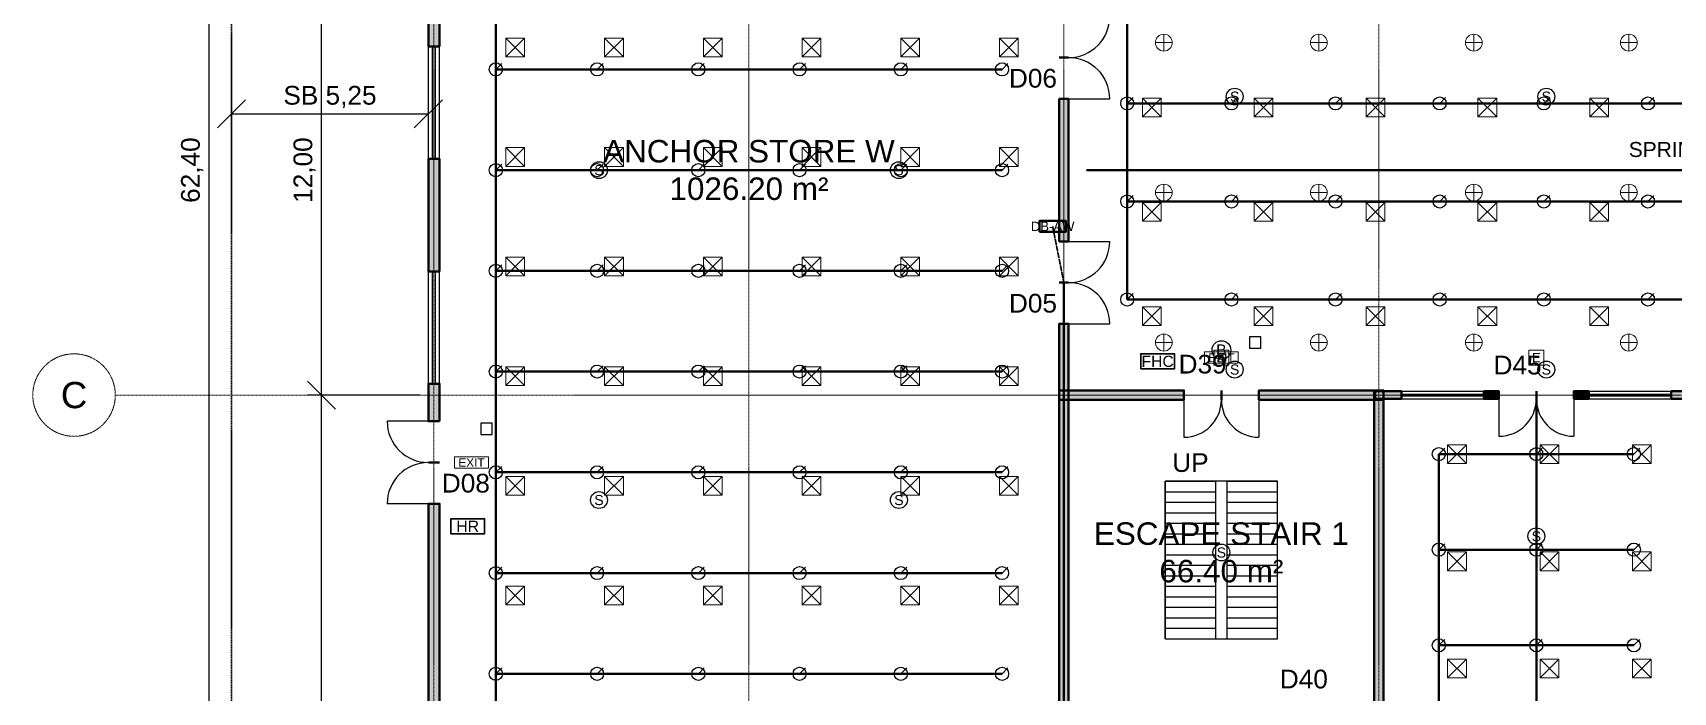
# Model space of a CAD drawing. Header units: millimetres. Extents: x -5300 to 125300, y -375 to 90375.
# Drawn here: x -5300 to 38450, y 32874 to 50462 of the extents above; entities that cross this region are included whole.
import ezdxf
from ezdxf.enums import TextEntityAlignment as Align

# ---------------------------------------------------------------- set-up
doc = ezdxf.new("R2010")
doc.units = ezdxf.units.MM
for name, pattern in [('CENTER', [5.08, 3.175, -0.635, 0.635, -0.635]), ('DASHED', [1.524, 1.27, -0.254]), ('PHANTOM', [6.35, 3.175, -0.635, 0.635, -0.635, 0.635, -0.635])]:
    doc.linetypes.add(name, pattern=pattern)
for name, color, linetype, lineweight in [('A-ACHSEN', 1, 'CENTER', 13), ('A-FENSTER', 5, 'Continuous', 25), ('A-FLOR-STRS', 252, 'Continuous', 25), ('A-LAGEPLAN-GRENZE', 1, 'PHANTOM', 35), ('A-MASS', 1, 'Continuous', 18), ('A-OEFFNUNG-NR', 2, 'Continuous', 18), ('A-RAUM-STEMPEL', 2, 'Continuous', 18), ('A-SCHRAFFUR', 8, 'Continuous', 9), ('A-TUER', 3, 'Continuous', 25), ('A-WAND-TRAG', 7, 'Continuous', 50), ('E-ANNO-TEXT', 52, 'Continuous', 18), ('E-DB', 6, 'Continuous', 50), ('E-FALM', 230, 'Continuous', 25), ('E-LITE', 2, 'Continuous', 18), ('E-LITE-EMER', 40, 'Continuous', 18), ('E-TRAY', 210, 'DASHED', 35), ('FP-ANNO-TEXT', 14, 'Continuous', 18), ('FP-HOSE', 20, 'Continuous', 35), ('FP-SPRK-HEAD', 1, 'Continuous', 25), ('FP-SPRK-PIPE', 12, 'Continuous', 50), ('M-HVAC-SCD', 4, 'Continuous', 18)]:
    doc.layers.add(name, color=color, linetype=linetype, lineweight=lineweight)
doc.styles.add('DE-ARIAL', font='arial.ttf')
doc.dimstyles.new('DE-100-M', dxfattribs={"dimscale": 250, "dimtxt": 2, "dimasz": 1.5, "dimexe": 1.5, "dimexo": 1.5, "dimgap": 0.8, "dimtad": 1, "dimlfac": 0.001, "dimzin": 0, "dimtxsty": 'DE-ARIAL', "dimtsz": 1.5, "dimcen": 2.5, "dimclrd": 256, "dimclre": 256, "dimclrt": 256, "dimazin": 3, "dimtfac": 1, "dimtmove": 0, "dimatfit": 3, "dimarcsym": 0})

msp = doc.modelspace()

# ---------------------------------------------------------------- hatches: boundary and pattern name
at = {"layer": 'A-SCHRAFFUR'}
for points in [[(5550, 50100), (5550, 53500), (5250, 53500), (5250, 50100)], [(22325, 44900), (22325, 48700), (22075, 48700), (22075, 44900)], [(5550, 44100), (5550, 47100), (5250, 47100), (5250, 44100)], [(22325, 15475), (22325, 42700), (22075, 42700), (22075, 15475)], [(5550, 40100), (5550, 41100), (5250, 41100), (5250, 40100)], [(22075, 40675), (25400, 40675), (25400, 40925), (22075, 40925)], [(27400, 40675), (30725, 40675), (30725, 40925), (27400, 40925)], [(30725, 18300), (30725, 40925), (30475, 40925), (30475, 18300)], [(30500, 40700), (31200, 40700), (31200, 40900), (30500, 40900)], [(33400, 40700), (33800, 40700), (33800, 40900), (33400, 40900)], [(35800, 40700), (36200, 40700), (36200, 40900), (35800, 40900)], [(38400, 40700), (39100, 40700), (39100, 40900), (38400, 40900)], [(5550, 32100), (5550, 37900), (5250, 37900), (5250, 32100)]]:
    msp.add_hatch(color=256, dxfattribs=at).paths.add_polyline_path(points)

# ---------------------------------------------------------------- linework, layer by layer
at = {"layer": 'A-ACHSEN'}
for p, q in [((5400, 7100), (5400, 86500)), ((13800, 7100), (13800, 86500)), ((22200, 7100), (22200, 86500)), ((30600, 7100), (30600, 86500)), ((-3100, 40800), (123100, 40800))]:
    msp.add_line(p, q, dxfattribs=at)
msp.add_circle((-4200, 40800), 1100, dxfattribs=at)
at = {"layer": 'A-FENSTER'}
for p, q in [((5250, 47100), (5250, 50100)), ((5362.5, 47100), (5362.5, 50100)), ((5437.5, 47100), (5437.5, 50100)), ((5550, 47100), (5550, 50100)), ((5250, 41100), (5250, 44100)), ((5362.5, 41100), (5362.5, 44100)), ((5437.5, 41100), (5437.5, 44100)), ((5550, 41100), (5550, 44100)), ((31200, 40900), (33400, 40900)), ((31200, 40825), (33400, 40825)), ((31200, 40775), (33400, 40775)), ((31200, 40700), (33400, 40700)), ((36200, 40900), (38400, 40900)), ((36200, 40825), (38400, 40825)), ((36200, 40775), (38400, 40775)), ((36200, 40700), (38400, 40700))]:
    msp.add_line(p, q, dxfattribs=at)
at = {"layer": 'A-FLOR-STRS'}
for p, q in [((24900, 38500), (26250, 38500)), ((24900, 34300), (24900, 38500)), ((26250, 34300), (26250, 38500)), ((26550, 38500), (27900, 38500)), ((26550, 34300), (26550, 38500)), ((27900, 34300), (27900, 38500)), ((24900, 38220), (26250, 38220)), ((26550, 38220), (27900, 38220)), ((24900, 37940), (26250, 37940)), ((24900, 37660), (26250, 37660)), ((26550, 37940), (27900, 37940)), ((26550, 37660), (27900, 37660)), ((24900, 37380), (26250, 37380)), ((26550, 37380), (27900, 37380)), ((24900, 37100), (26250, 37100)), ((24900, 36820), (26250, 36820)), ((26550, 37100), (27900, 37100)), ((26550, 36820), (27900, 36820)), ((24900, 36540), (26250, 36540)), ((26550, 36540), (27900, 36540)), ((24900, 36260), (26250, 36260)), ((24900, 35980), (26250, 35980)), ((26550, 36260), (27900, 36260)), ((26550, 35980), (27900, 35980)), ((24900, 35700), (26250, 35700)), ((26550, 35700), (27900, 35700)), ((24900, 35420), (26250, 35420)), ((24900, 35140), (26250, 35140)), ((26550, 35420), (27900, 35420)), ((26550, 35140), (27900, 35140)), ((24900, 34860), (26250, 34860)), ((24900, 34580), (26250, 34580)), ((26550, 34860), (27900, 34860)), ((26550, 34580), (27900, 34580)), ((24900, 34300), (26250, 34300)), ((26550, 34300), (27900, 34300))]:
    msp.add_line(p, q, dxfattribs=at)
msp.add_lwpolyline([(24900, 34300), (27900, 34300), (27900, 38500), (24900, 38500)], close=True, dxfattribs=at)
at = {"layer": 'A-LAGEPLAN-GRENZE'}
msp.add_lwpolyline([(0, 0), (120000, 0), (120000, 90000), (0, 90000)], close=True, dxfattribs=at)
at = {"layer": 'A-TUER'}
for p, q in [((22325, 48700), (23425, 48700)), ((22325, 44900), (23425, 44900)), ((22325, 42700), (23425, 42700)), ((33800, 40700), (33800, 39700)), ((35800, 40700), (35800, 39700)), ((25400, 40675), (25400, 39675)), ((27400, 40675), (27400, 39675)), ((5250, 40100), (4150, 40100)), ((5250, 37900), (4150, 37900))]:
    msp.add_line(p, q, dxfattribs=at)
for centre, radius, start, end in [((22325, 50900), 1100, -90, 0), ((22325, 48700), 1100, 0, 90), ((22325, 44900), 1100, -90, 0), ((22325, 42700), 1100, 0, 90), ((33800, 40700), 1000, -90, 0), ((35800, 40700), 1000, 180, -90), ((25400, 40675), 1000, -90, 0), ((27400, 40675), 1000, 180, -90), ((5250, 40100), 1100, 180, -90), ((5250, 37900), 1100, 90, 180)]:
    msp.add_arc(centre, radius, start, end, dxfattribs=at)
at = {"layer": 'A-WAND-TRAG'}
for p, q in [((5550, 50100), (5250, 50100)), ((22325, 49800), (22075, 49800)), ((22325, 49800), (22075, 49800)), ((22325, 48700), (22075, 48700)), ((5550, 47100), (5250, 47100)), ((22325, 44900), (22075, 44900)), ((5550, 44100), (5250, 44100)), ((22325, 43800), (22075, 43800)), ((22325, 43800), (22075, 43800)), ((22325, 42700), (22075, 42700)), ((5550, 41100), (5250, 41100)), ((25400, 40675), (25400, 40925)), ((26400, 40675), (26400, 40925)), ((26400, 40675), (26400, 40925)), ((27400, 40675), (27400, 40925)), ((31200, 40700), (31200, 40900)), ((33400, 40700), (33400, 40900)), ((33800, 40700), (33800, 40900)), ((34800, 40700), (34800, 40900)), ((34800, 40700), (34800, 40900)), ((35800, 40700), (35800, 40900)), ((36200, 40700), (36200, 40900)), ((38400, 40700), (38400, 40900)), ((5550, 40100), (5250, 40100)), ((5550, 39000), (5250, 39000)), ((5550, 39000), (5250, 39000)), ((5550, 37900), (5250, 37900))]:
    msp.add_line(p, q, dxfattribs=at)
for points in [[(5550, 50100), (5550, 53500), (5250, 53500), (5250, 50100)], [(22325, 44900), (22325, 48700), (22075, 48700), (22075, 44900)], [(5550, 44100), (5550, 47100), (5250, 47100), (5250, 44100)], [(22325, 15475), (22325, 42700), (22075, 42700), (22075, 15475)], [(5550, 40100), (5550, 41100), (5250, 41100), (5250, 40100)], [(22075, 40675), (25400, 40675), (25400, 40925), (22075, 40925)], [(27400, 40675), (30725, 40675), (30725, 40925), (27400, 40925)], [(30725, 18300), (30725, 40925), (30475, 40925), (30475, 18300)], [(30500, 40700), (31200, 40700), (31200, 40900), (30500, 40900)], [(33400, 40700), (33800, 40700), (33800, 40900), (33400, 40900)], [(35800, 40700), (36200, 40700), (36200, 40900), (35800, 40900)], [(38400, 40700), (39100, 40700), (39100, 40900), (38400, 40900)], [(5550, 32100), (5550, 37900), (5250, 37900), (5250, 32100)]]:
    msp.add_lwpolyline(points, close=True, dxfattribs=at)
at = {"layer": 'E-DB'}
msp.add_lwpolyline([(21550, 45150), (22250, 45150), (22250, 45450), (21550, 45450)], close=True, dxfattribs=at)
at = {"layer": 'E-FALM'}
for points in [[(27150, 42050), (27450, 42050), (27450, 42350), (27150, 42350)], [(6650, 39750), (6950, 39750), (6950, 40050), (6650, 40050)]]:
    msp.add_lwpolyline(points, close=True, dxfattribs=at)
for centre, radius in [((26755.556, 48760), 225), ((35066.667, 48760), 225), ((9800, 46800), 225), ((17800, 46800), 225), ((26400, 42000), 250), ((26755.556, 41480), 225), ((35066.667, 41480), 225), ((9800, 38000), 225), ((17800, 38000), 225), ((34800, 37033.333), 225), ((26400, 36600), 225)]:
    msp.add_circle(centre, radius, dxfattribs=at)
at = {"layer": 'E-LITE'}
for p, q in [((24866.667, 49975), (24866.667, 50425)), ((29000, 49975), (29000, 50425)), ((33133.333, 49975), (33133.333, 50425)), ((37266.667, 49975), (37266.667, 50425)), ((24641.667, 50200), (25091.667, 50200)), ((28775, 50200), (29225, 50200)), ((32908.333, 50200), (33358.333, 50200)), ((37041.667, 50200), (37491.667, 50200)), ((24866.667, 45975), (24866.667, 46425)), ((29000, 45975), (29000, 46425)), ((33133.333, 45975), (33133.333, 46425)), ((37266.667, 45975), (37266.667, 46425)), ((24641.667, 46200), (25091.667, 46200)), ((28775, 46200), (29225, 46200)), ((32908.333, 46200), (33358.333, 46200)), ((37041.667, 46200), (37491.667, 46200)), ((24641.667, 42200), (25091.667, 42200)), ((24866.667, 41975), (24866.667, 42425)), ((28775, 42200), (29225, 42200)), ((29000, 41975), (29000, 42425)), ((32908.333, 42200), (33358.333, 42200)), ((33133.333, 41975), (33133.333, 42425)), ((37041.667, 42200), (37491.667, 42200)), ((37266.667, 41975), (37266.667, 42425))]:
    msp.add_line(p, q, dxfattribs=at)
for centre in [(24866.667, 50200), (29000, 50200), (33133.333, 50200), (37266.667, 50200), (24866.667, 46200), (29000, 46200), (33133.333, 46200), (37266.667, 46200), (24866.667, 42200), (29000, 42200), (33133.333, 42200), (37266.667, 42200)]:
    msp.add_circle(centre, 225, dxfattribs=at)
at = {"layer": 'E-LITE-EMER'}
for points in [[(26200, 41600), (26600, 41600), (26600, 42000), (26200, 42000)], [(34600, 41600), (35000, 41600), (35000, 42000), (34600, 42000)], [(25950, 41650), (26850, 41650), (26850, 41950), (25950, 41950)], [(5950, 38850), (6850, 38850), (6850, 39150), (5950, 39150)]]:
    msp.add_lwpolyline(points, close=True, dxfattribs=at)
at = {"layer": 'E-TRAY'}
msp.add_line((22200, 43800), (21900, 45300), dxfattribs=at)
at = {"layer": 'FP-HOSE'}
for points in [[(24250, 41500), (25150, 41500), (25150, 41900), (24250, 41900)], [(5850, 37100), (6750, 37100), (6750, 37500), (5850, 37500)]]:
    msp.add_lwpolyline(points, close=True, dxfattribs=at)
at = {"layer": 'FP-SPRK-HEAD'}
for p, q in [((7050, 49486.957), (7207.5, 49644.457)), ((9750, 49486.957), (9907.5, 49644.457)), ((12450, 49486.957), (12607.5, 49644.457)), ((15150, 49486.957), (15307.5, 49644.457)), ((17850, 49486.957), (18007.5, 49644.457)), ((20550, 49486.957), (20707.5, 49644.457)), ((23888.889, 48578.571), (24046.389, 48736.071)), ((26666.667, 48578.571), (26824.167, 48736.071)), ((29444.444, 48578.571), (29601.944, 48736.071)), ((32222.222, 48578.571), (32379.722, 48736.071)), ((35000, 48578.571), (35157.5, 48736.071)), ((37777.778, 48578.571), (37935.278, 48736.071)), ((7050, 46800), (7207.5, 46957.5)), ((9750, 46800), (9907.5, 46957.5)), ((12450, 46800), (12607.5, 46957.5)), ((15150, 46800), (15307.5, 46957.5)), ((17850, 46800), (18007.5, 46957.5)), ((20550, 46800), (20707.5, 46957.5)), ((23888.889, 45964.286), (24046.389, 46121.786)), ((26666.667, 45964.286), (26824.167, 46121.786)), ((29444.444, 45964.286), (29601.944, 46121.786)), ((32222.222, 45964.286), (32379.722, 46121.786)), ((35000, 45964.286), (35157.5, 46121.786)), ((37777.778, 45964.286), (37935.278, 46121.786)), ((7050, 44113.043), (7207.5, 44270.543)), ((9750, 44113.043), (9907.5, 44270.543)), ((12450, 44113.043), (12607.5, 44270.543)), ((15150, 44113.043), (15307.5, 44270.543)), ((17850, 44113.043), (18007.5, 44270.543)), ((20550, 44113.043), (20707.5, 44270.543)), ((23888.889, 43350), (24046.389, 43507.5)), ((26666.667, 43350), (26824.167, 43507.5)), ((29444.444, 43350), (29601.944, 43507.5)), ((32222.222, 43350), (32379.722, 43507.5)), ((35000, 43350), (35157.5, 43507.5)), ((37777.778, 43350), (37935.278, 43507.5)), ((7050, 41426.087), (7207.5, 41583.587)), ((9750, 41426.087), (9907.5, 41583.587)), ((12450, 41426.087), (12607.5, 41583.587)), ((15150, 41426.087), (15307.5, 41583.587)), ((17850, 41426.087), (18007.5, 41583.587)), ((20550, 41426.087), (20707.5, 41583.587)), ((32200, 39225), (32357.5, 39382.5)), ((34800, 39225), (34957.5, 39382.5)), ((37400, 39225), (37557.5, 39382.5)), ((7050, 38739.13), (7207.5, 38896.63)), ((9750, 38739.13), (9907.5, 38896.63)), ((12450, 38739.13), (12607.5, 38896.63)), ((15150, 38739.13), (15307.5, 38896.63)), ((17850, 38739.13), (18007.5, 38896.63)), ((20550, 38739.13), (20707.5, 38896.63)), ((32200, 36675), (32357.5, 36832.5)), ((34800, 36675), (34957.5, 36832.5)), ((37400, 36675), (37557.5, 36832.5)), ((7050, 36052.174), (7207.5, 36209.674)), ((9750, 36052.174), (9907.5, 36209.674)), ((12450, 36052.174), (12607.5, 36209.674)), ((15150, 36052.174), (15307.5, 36209.674)), ((17850, 36052.174), (18007.5, 36209.674)), ((20550, 36052.174), (20707.5, 36209.674)), ((32200, 34125), (32357.5, 34282.5)), ((34800, 34125), (34957.5, 34282.5)), ((37400, 34125), (37557.5, 34282.5)), ((7050, 33365.217), (7207.5, 33522.717)), ((9750, 33365.217), (9907.5, 33522.717)), ((12450, 33365.217), (12607.5, 33522.717)), ((15150, 33365.217), (15307.5, 33522.717)), ((17850, 33365.217), (18007.5, 33522.717)), ((20550, 33365.217), (20707.5, 33522.717))]:
    msp.add_line(p, q, dxfattribs=at)
for centre in [(7050, 49486.957), (9750, 49486.957), (12450, 49486.957), (15150, 49486.957), (17850, 49486.957), (20550, 49486.957), (23888.889, 48578.571), (26666.667, 48578.571), (29444.444, 48578.571), (32222.222, 48578.571), (35000, 48578.571), (37777.778, 48578.571), (7050, 46800), (9750, 46800), (12450, 46800), (15150, 46800), (17850, 46800), (20550, 46800), (23888.889, 45964.286), (26666.667, 45964.286), (29444.444, 45964.286), (32222.222, 45964.286), (35000, 45964.286), (37777.778, 45964.286), (7050, 44113.043), (9750, 44113.043), (12450, 44113.043), (15150, 44113.043), (17850, 44113.043), (20550, 44113.043), (23888.889, 43350), (26666.667, 43350), (29444.444, 43350), (32222.222, 43350), (35000, 43350), (37777.778, 43350), (7050, 41426.087), (9750, 41426.087), (12450, 41426.087), (15150, 41426.087), (17850, 41426.087), (20550, 41426.087), (32200, 39225), (34800, 39225), (37400, 39225), (7050, 38739.13), (9750, 38739.13), (12450, 38739.13), (15150, 38739.13), (17850, 38739.13), (20550, 38739.13), (32200, 36675), (34800, 36675), (37400, 36675), (7050, 36052.174), (9750, 36052.174), (12450, 36052.174), (15150, 36052.174), (17850, 36052.174), (20550, 36052.174), (32200, 34125), (34800, 34125), (37400, 34125), (7050, 33365.217), (9750, 33365.217), (12450, 33365.217), (15150, 33365.217), (17850, 33365.217), (20550, 33365.217)]:
    msp.add_circle(centre, 175, dxfattribs=at)
at = {"layer": 'FP-SPRK-PIPE'}
for p, q in [((7050, 49486.957), (7050, 52173.913)), ((23888.889, 48578.571), (23888.889, 51192.857)), ((7050, 49486.957), (9750, 49486.957)), ((7050, 46800), (7050, 49486.957)), ((9750, 49486.957), (12450, 49486.957)), ((12450, 49486.957), (15150, 49486.957)), ((15150, 49486.957), (17850, 49486.957)), ((17850, 49486.957), (20550, 49486.957)), ((23888.889, 48578.571), (26666.667, 48578.571)), ((23888.889, 45964.286), (23888.889, 48578.571)), ((26666.667, 48578.571), (29444.444, 48578.571)), ((29444.444, 48578.571), (32222.222, 48578.571)), ((32222.222, 48578.571), (35000, 48578.571)), ((35000, 48578.571), (37777.778, 48578.571)), ((37777.778, 48578.571), (40555.556, 48578.571)), ((7050, 46800), (9750, 46800)), ((7050, 44113.043), (7050, 46800)), ((9750, 46800), (12450, 46800)), ((12450, 46800), (15150, 46800)), ((15150, 46800), (17850, 46800)), ((17850, 46800), (20550, 46800)), ((22800, 46800), (97200, 46800)), ((23888.889, 45964.286), (26666.667, 45964.286)), ((23888.889, 43350), (23888.889, 45964.286)), ((26666.667, 45964.286), (29444.444, 45964.286)), ((29444.444, 45964.286), (32222.222, 45964.286)), ((32222.222, 45964.286), (35000, 45964.286)), ((35000, 45964.286), (37777.778, 45964.286)), ((37777.778, 45964.286), (40555.556, 45964.286)), ((7050, 44113.043), (9750, 44113.043)), ((7050, 41426.087), (7050, 44113.043)), ((9750, 44113.043), (12450, 44113.043)), ((12450, 44113.043), (15150, 44113.043)), ((15150, 44113.043), (17850, 44113.043)), ((17850, 44113.043), (20550, 44113.043)), ((22200, 17243.478), (22200, 43800)), ((23888.889, 43350), (26666.667, 43350)), ((23888.889, 43350), (48900, 43350)), ((26666.667, 43350), (29444.444, 43350)), ((29444.444, 43350), (32222.222, 43350)), ((32222.222, 43350), (35000, 43350)), ((35000, 43350), (37777.778, 43350)), ((37777.778, 43350), (40555.556, 43350)), ((7050, 41426.087), (9750, 41426.087)), ((7050, 38739.13), (7050, 41426.087)), ((9750, 41426.087), (12450, 41426.087)), ((12450, 41426.087), (15150, 41426.087)), ((15150, 41426.087), (17850, 41426.087)), ((17850, 41426.087), (20550, 41426.087)), ((34800, 21375), (34800, 40800)), ((32200, 39225), (34800, 39225)), ((32200, 36675), (32200, 39225)), ((34800, 39225), (37400, 39225)), ((7050, 38739.13), (9750, 38739.13)), ((7050, 36052.174), (7050, 38739.13)), ((9750, 38739.13), (12450, 38739.13)), ((12450, 38739.13), (15150, 38739.13)), ((15150, 38739.13), (17850, 38739.13)), ((17850, 38739.13), (20550, 38739.13)), ((32200, 36675), (34800, 36675)), ((32200, 34125), (32200, 36675)), ((34800, 36675), (37400, 36675)), ((7050, 36052.174), (9750, 36052.174)), ((7050, 33365.217), (7050, 36052.174)), ((9750, 36052.174), (12450, 36052.174)), ((12450, 36052.174), (15150, 36052.174)), ((15150, 36052.174), (17850, 36052.174)), ((17850, 36052.174), (20550, 36052.174)), ((32200, 34125), (34800, 34125)), ((32200, 31575), (32200, 34125)), ((34800, 34125), (37400, 34125)), ((7050, 33365.217), (9750, 33365.217)), ((7050, 30678.261), (7050, 33365.217)), ((9750, 33365.217), (12450, 33365.217)), ((12450, 33365.217), (15150, 33365.217)), ((15150, 33365.217), (17850, 33365.217)), ((17850, 33365.217), (20550, 33365.217))]:
    msp.add_line(p, q, dxfattribs=at)
at = {"layer": 'M-HVAC-SCD'}
for p, q in [((7316.667, 49823.81), (7816.667, 50323.81)), ((7316.667, 50323.81), (7816.667, 49823.81)), ((9950, 49823.81), (10450, 50323.81)), ((9950, 50323.81), (10450, 49823.81)), ((12583.333, 49823.81), (13083.333, 50323.81)), ((12583.333, 50323.81), (13083.333, 49823.81)), ((15216.667, 49823.81), (15716.667, 50323.81)), ((15216.667, 50323.81), (15716.667, 49823.81)), ((17850, 49823.81), (18350, 50323.81)), ((17850, 50323.81), (18350, 49823.81)), ((20483.333, 49823.81), (20983.333, 50323.81)), ((20483.333, 50323.81), (20983.333, 49823.81)), ((24292, 48223.077), (24792, 48723.077)), ((24292, 48723.077), (24792, 48223.077)), ((27276, 48223.077), (27776, 48723.077)), ((27276, 48723.077), (27776, 48223.077)), ((30260, 48223.077), (30760, 48723.077)), ((30260, 48723.077), (30760, 48223.077)), ((33244, 48223.077), (33744, 48723.077)), ((33244, 48723.077), (33744, 48223.077)), ((36228, 48223.077), (36728, 48723.077)), ((36228, 48723.077), (36728, 48223.077)), ((7316.667, 46900), (7816.667, 47400)), ((7316.667, 47400), (7816.667, 46900)), ((9950, 46900), (10450, 47400)), ((9950, 47400), (10450, 46900)), ((12583.333, 46900), (13083.333, 47400)), ((12583.333, 47400), (13083.333, 46900)), ((15216.667, 46900), (15716.667, 47400)), ((15216.667, 47400), (15716.667, 46900)), ((17850, 46900), (18350, 47400)), ((17850, 47400), (18350, 46900)), ((20483.333, 46900), (20983.333, 47400)), ((20483.333, 47400), (20983.333, 46900)), ((24292, 45438.462), (24792, 45938.462)), ((24292, 45938.462), (24792, 45438.462)), ((27276, 45438.462), (27776, 45938.462)), ((27276, 45938.462), (27776, 45438.462)), ((30260, 45438.462), (30760, 45938.462)), ((30260, 45938.462), (30760, 45438.462)), ((33244, 45438.462), (33744, 45938.462)), ((33244, 45938.462), (33744, 45438.462)), ((36228, 45438.462), (36728, 45938.462)), ((36228, 45938.462), (36728, 45438.462)), ((7316.667, 43976.19), (7816.667, 44476.19)), ((7316.667, 44476.19), (7816.667, 43976.19)), ((9950, 43976.19), (10450, 44476.19)), ((9950, 44476.19), (10450, 43976.19)), ((12583.333, 43976.19), (13083.333, 44476.19)), ((12583.333, 44476.19), (13083.333, 43976.19)), ((15216.667, 43976.19), (15716.667, 44476.19)), ((15216.667, 44476.19), (15716.667, 43976.19)), ((17850, 43976.19), (18350, 44476.19)), ((17850, 44476.19), (18350, 43976.19)), ((20483.333, 43976.19), (20983.333, 44476.19)), ((20483.333, 44476.19), (20983.333, 43976.19)), ((24292, 42653.846), (24792, 43153.846)), ((24292, 43153.846), (24792, 42653.846)), ((27276, 42653.846), (27776, 43153.846)), ((27276, 43153.846), (27776, 42653.846)), ((30260, 42653.846), (30760, 43153.846)), ((30260, 43153.846), (30760, 42653.846)), ((33244, 42653.846), (33744, 43153.846)), ((33244, 43153.846), (33744, 42653.846)), ((36228, 42653.846), (36728, 43153.846)), ((36228, 43153.846), (36728, 42653.846)), ((7316.667, 41052.381), (7816.667, 41552.381)), ((7316.667, 41552.381), (7816.667, 41052.381)), ((9950, 41052.381), (10450, 41552.381)), ((9950, 41552.381), (10450, 41052.381)), ((12583.333, 41052.381), (13083.333, 41552.381)), ((12583.333, 41552.381), (13083.333, 41052.381)), ((15216.667, 41052.381), (15716.667, 41552.381)), ((15216.667, 41552.381), (15716.667, 41052.381)), ((17850, 41052.381), (18350, 41552.381)), ((17850, 41552.381), (18350, 41052.381)), ((20483.333, 41052.381), (20983.333, 41552.381)), ((20483.333, 41552.381), (20983.333, 41052.381)), ((32433.333, 38971.429), (32933.333, 39471.429)), ((32433.333, 39471.429), (32933.333, 38971.429)), ((34900, 38971.429), (35400, 39471.429)), ((34900, 39471.429), (35400, 38971.429)), ((37366.667, 38971.429), (37866.667, 39471.429)), ((37366.667, 39471.429), (37866.667, 38971.429)), ((7316.667, 38128.571), (7816.667, 38628.571)), ((7316.667, 38628.571), (7816.667, 38128.571)), ((9950, 38128.571), (10450, 38628.571)), ((9950, 38628.571), (10450, 38128.571)), ((12583.333, 38128.571), (13083.333, 38628.571)), ((12583.333, 38628.571), (13083.333, 38128.571)), ((15216.667, 38128.571), (15716.667, 38628.571)), ((15216.667, 38628.571), (15716.667, 38128.571)), ((17850, 38128.571), (18350, 38628.571)), ((17850, 38628.571), (18350, 38128.571)), ((20483.333, 38128.571), (20983.333, 38628.571)), ((20483.333, 38628.571), (20983.333, 38128.571)), ((32433.333, 36114.286), (32933.333, 36614.286)), ((32433.333, 36614.286), (32933.333, 36114.286)), ((34900, 36114.286), (35400, 36614.286)), ((34900, 36614.286), (35400, 36114.286)), ((37366.667, 36114.286), (37866.667, 36614.286)), ((37366.667, 36614.286), (37866.667, 36114.286)), ((7316.667, 35204.762), (7816.667, 35704.762)), ((7316.667, 35704.762), (7816.667, 35204.762)), ((9950, 35204.762), (10450, 35704.762)), ((9950, 35704.762), (10450, 35204.762)), ((12583.333, 35204.762), (13083.333, 35704.762)), ((12583.333, 35704.762), (13083.333, 35204.762)), ((15216.667, 35204.762), (15716.667, 35704.762)), ((15216.667, 35704.762), (15716.667, 35204.762)), ((17850, 35204.762), (18350, 35704.762)), ((17850, 35704.762), (18350, 35204.762)), ((20483.333, 35204.762), (20983.333, 35704.762)), ((20483.333, 35704.762), (20983.333, 35204.762)), ((32433.333, 33257.143), (32933.333, 33757.143)), ((32433.333, 33757.143), (32933.333, 33257.143)), ((34900, 33257.143), (35400, 33757.143)), ((34900, 33757.143), (35400, 33257.143)), ((37366.667, 33257.143), (37866.667, 33757.143)), ((37366.667, 33757.143), (37866.667, 33257.143))]:
    msp.add_line(p, q, dxfattribs=at)
for points in [[(7316.667, 49823.81), (7816.667, 49823.81), (7816.667, 50323.81), (7316.667, 50323.81)], [(9950, 49823.81), (10450, 49823.81), (10450, 50323.81), (9950, 50323.81)], [(12583.333, 49823.81), (13083.333, 49823.81), (13083.333, 50323.81), (12583.333, 50323.81)], [(15216.667, 49823.81), (15716.667, 49823.81), (15716.667, 50323.81), (15216.667, 50323.81)], [(17850, 49823.81), (18350, 49823.81), (18350, 50323.81), (17850, 50323.81)], [(20483.333, 49823.81), (20983.333, 49823.81), (20983.333, 50323.81), (20483.333, 50323.81)], [(24292, 48223.077), (24792, 48223.077), (24792, 48723.077), (24292, 48723.077)], [(27276, 48223.077), (27776, 48223.077), (27776, 48723.077), (27276, 48723.077)], [(30260, 48223.077), (30760, 48223.077), (30760, 48723.077), (30260, 48723.077)], [(33244, 48223.077), (33744, 48223.077), (33744, 48723.077), (33244, 48723.077)], [(36228, 48223.077), (36728, 48223.077), (36728, 48723.077), (36228, 48723.077)], [(7316.667, 46900), (7816.667, 46900), (7816.667, 47400), (7316.667, 47400)], [(9950, 46900), (10450, 46900), (10450, 47400), (9950, 47400)], [(12583.333, 46900), (13083.333, 46900), (13083.333, 47400), (12583.333, 47400)], [(15216.667, 46900), (15716.667, 46900), (15716.667, 47400), (15216.667, 47400)], [(17850, 46900), (18350, 46900), (18350, 47400), (17850, 47400)], [(20483.333, 46900), (20983.333, 46900), (20983.333, 47400), (20483.333, 47400)], [(24292, 45438.462), (24792, 45438.462), (24792, 45938.462), (24292, 45938.462)], [(27276, 45438.462), (27776, 45438.462), (27776, 45938.462), (27276, 45938.462)], [(30260, 45438.462), (30760, 45438.462), (30760, 45938.462), (30260, 45938.462)], [(33244, 45438.462), (33744, 45438.462), (33744, 45938.462), (33244, 45938.462)], [(36228, 45438.462), (36728, 45438.462), (36728, 45938.462), (36228, 45938.462)], [(7316.667, 43976.19), (7816.667, 43976.19), (7816.667, 44476.19), (7316.667, 44476.19)], [(9950, 43976.19), (10450, 43976.19), (10450, 44476.19), (9950, 44476.19)], [(12583.333, 43976.19), (13083.333, 43976.19), (13083.333, 44476.19), (12583.333, 44476.19)], [(15216.667, 43976.19), (15716.667, 43976.19), (15716.667, 44476.19), (15216.667, 44476.19)], [(17850, 43976.19), (18350, 43976.19), (18350, 44476.19), (17850, 44476.19)], [(20483.333, 43976.19), (20983.333, 43976.19), (20983.333, 44476.19), (20483.333, 44476.19)], [(24292, 42653.846), (24792, 42653.846), (24792, 43153.846), (24292, 43153.846)], [(27276, 42653.846), (27776, 42653.846), (27776, 43153.846), (27276, 43153.846)], [(30260, 42653.846), (30760, 42653.846), (30760, 43153.846), (30260, 43153.846)], [(33244, 42653.846), (33744, 42653.846), (33744, 43153.846), (33244, 43153.846)], [(36228, 42653.846), (36728, 42653.846), (36728, 43153.846), (36228, 43153.846)], [(7316.667, 41052.381), (7816.667, 41052.381), (7816.667, 41552.381), (7316.667, 41552.381)], [(9950, 41052.381), (10450, 41052.381), (10450, 41552.381), (9950, 41552.381)], [(12583.333, 41052.381), (13083.333, 41052.381), (13083.333, 41552.381), (12583.333, 41552.381)], [(15216.667, 41052.381), (15716.667, 41052.381), (15716.667, 41552.381), (15216.667, 41552.381)], [(17850, 41052.381), (18350, 41052.381), (18350, 41552.381), (17850, 41552.381)], [(20483.333, 41052.381), (20983.333, 41052.381), (20983.333, 41552.381), (20483.333, 41552.381)], [(32433.333, 38971.429), (32933.333, 38971.429), (32933.333, 39471.429), (32433.333, 39471.429)], [(34900, 38971.429), (35400, 38971.429), (35400, 39471.429), (34900, 39471.429)], [(37366.667, 38971.429), (37866.667, 38971.429), (37866.667, 39471.429), (37366.667, 39471.429)], [(7316.667, 38128.571), (7816.667, 38128.571), (7816.667, 38628.571), (7316.667, 38628.571)], [(9950, 38128.571), (10450, 38128.571), (10450, 38628.571), (9950, 38628.571)], [(12583.333, 38128.571), (13083.333, 38128.571), (13083.333, 38628.571), (12583.333, 38628.571)], [(15216.667, 38128.571), (15716.667, 38128.571), (15716.667, 38628.571), (15216.667, 38628.571)], [(17850, 38128.571), (18350, 38128.571), (18350, 38628.571), (17850, 38628.571)], [(20483.333, 38128.571), (20983.333, 38128.571), (20983.333, 38628.571), (20483.333, 38628.571)], [(32433.333, 36114.286), (32933.333, 36114.286), (32933.333, 36614.286), (32433.333, 36614.286)], [(34900, 36114.286), (35400, 36114.286), (35400, 36614.286), (34900, 36614.286)], [(37366.667, 36114.286), (37866.667, 36114.286), (37866.667, 36614.286), (37366.667, 36614.286)], [(7316.667, 35204.762), (7816.667, 35204.762), (7816.667, 35704.762), (7316.667, 35704.762)], [(9950, 35204.762), (10450, 35204.762), (10450, 35704.762), (9950, 35704.762)], [(12583.333, 35204.762), (13083.333, 35204.762), (13083.333, 35704.762), (12583.333, 35704.762)], [(15216.667, 35204.762), (15716.667, 35204.762), (15716.667, 35704.762), (15216.667, 35704.762)], [(17850, 35204.762), (18350, 35204.762), (18350, 35704.762), (17850, 35704.762)], [(20483.333, 35204.762), (20983.333, 35204.762), (20983.333, 35704.762), (20483.333, 35704.762)], [(32433.333, 33257.143), (32933.333, 33257.143), (32933.333, 33757.143), (32433.333, 33757.143)], [(34900, 33257.143), (35400, 33257.143), (35400, 33757.143), (34900, 33757.143)], [(37366.667, 33257.143), (37866.667, 33257.143), (37866.667, 33757.143), (37366.667, 33757.143)]]:
    msp.add_lwpolyline(points, close=True, dxfattribs=at)

# ---------------------------------------------------------------- texts
at = {"layer": 'A-ACHSEN', "style": 'DE-ARIAL'}
msp.add_text('C', height=700, dxfattribs=at).set_placement((-4200, 40800), align=Align.MIDDLE_CENTER)
at = {"layer": 'A-FLOR-STRS', "style": 'DE-ARIAL'}
msp.add_text('UP', height=500, dxfattribs=at).set_placement((25575, 39000), align=Align.MIDDLE_CENTER)
at = {"layer": 'A-OEFFNUNG-NR', "style": 'DE-ARIAL'}
for s, p in [('D06', (21375, 49250)), ('D05', (21375, 43250)), ('D39', (25900, 41625)), ('D45', (34300, 41600)), ('D08', (6250, 38450)), ('D40', (28600, 33225))]:
    msp.add_text(s, height=500, dxfattribs=at).set_placement(p, align=Align.MIDDLE_CENTER)
at = {"layer": 'A-RAUM-STEMPEL', "char_height": 600, "attachment_point": 5, "style": 'DE-ARIAL'}
for s, insert in [('ANCHOR STORE W\\P1026.20 m²', (13800, 46800)), ('ESCAPE STAIR 1\\P66.40 m²', (26400, 36600))]:
    msp.add_mtext(s, dxfattribs=dict(at, insert=insert))
at = {"layer": 'E-ANNO-TEXT', "style": 'DE-ARIAL'}
for s, height, p in [('DB-AW', 250, (21900, 45300)), ('EXIT', 225, (26400, 41800)), ('EXIT', 225, (6400, 39000))]:
    msp.add_text(s, height=height, dxfattribs=at).set_placement(p, align=Align.MIDDLE_CENTER)
at = {"layer": 'E-FALM', "style": 'DE-ARIAL'}
for s, height, p in [('S', 270, (26755.556, 48760)), ('S', 270, (35066.667, 48760)), ('S', 270, (9800, 46800)), ('S', 270, (17800, 46800)), ('B', 300, (26400, 42000)), ('S', 270, (26755.556, 41480)), ('S', 270, (35066.667, 41480)), ('S', 270, (9800, 38000)), ('S', 270, (17800, 38000)), ('S', 270, (34800, 37033.333)), ('S', 270, (26400, 36600))]:
    msp.add_text(s, height=height, dxfattribs=at).set_placement(p, align=Align.MIDDLE_CENTER)
at = {"layer": 'E-LITE-EMER', "style": 'DE-ARIAL'}
for p in [(26400, 41800), (34800, 41800)]:
    msp.add_text('E', height=250, dxfattribs=at).set_placement(p, align=Align.MIDDLE_CENTER)
at = {"layer": 'FP-ANNO-TEXT', "style": 'DE-ARIAL'}
for s, height, p in [('SPRINKLER MAIN DN150 (indicative)', 400, (42000, 47350)), ('FHC', 300, (24700, 41700)), ('HR', 300, (6300, 37300))]:
    msp.add_text(s, height=height, dxfattribs=at).set_placement(p, align=Align.MIDDLE_CENTER)

# ---------------------------------------------------------------- dimensions: what is measured, and where the dimension line sits
at = {"layer": 'A-MASS'}
for base, p1, p2 in [((-600, 15600), (5400, 15600), (5400, 78000)), ((2400, 40800), (5400, 40800), (5400, 52800)), ((2400, 19800), (5400, 19800), (5400, 40800))]:
    msp.add_linear_dim(base=base, p1=p1, p2=p2, angle=90, dimstyle='DE-100-M', dxfattribs=at).render()
msp.add_linear_dim(base=(0, 48300), p1=(0, 46800), p2=(5250, 46800), text='SB <>', dimstyle='DE-100-M', dxfattribs=at).render()

doc.saveas('drawing.dxf')
